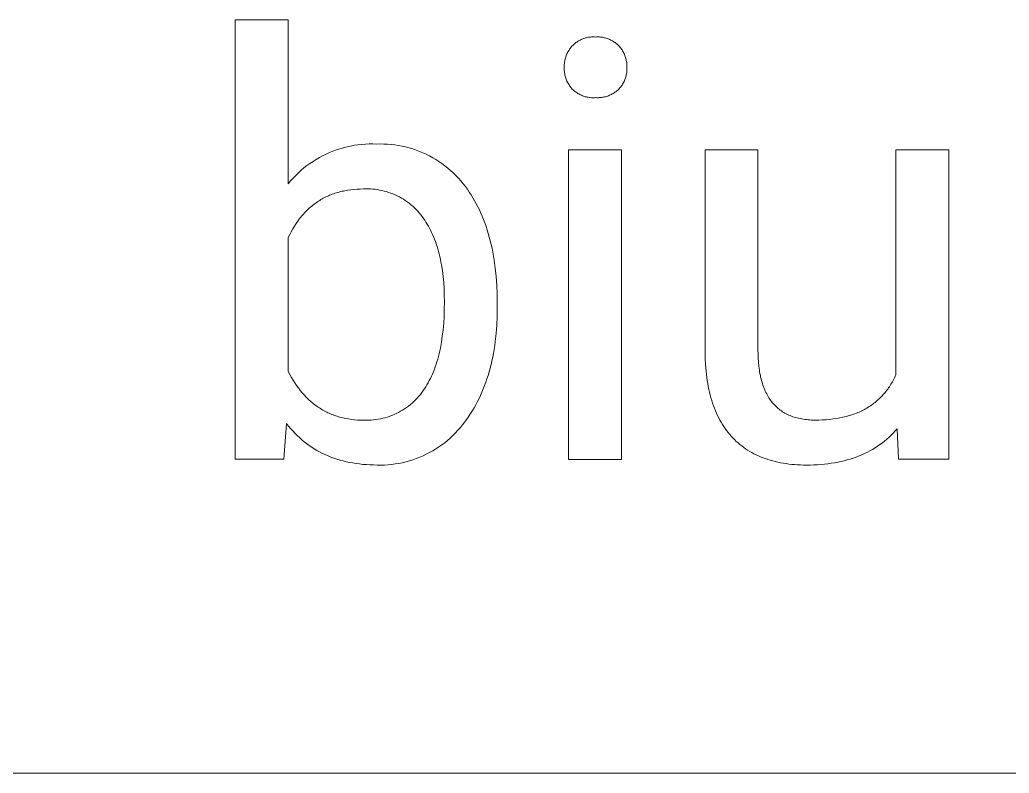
# Model space of a CAD drawing. Header units: millimetres. Extents: x 0 to 5466, y 0 to 3819.
# Drawn here: x 3660.4 to 3783.3, y 305.5 to 399.1 of the extents above; entities that cross this region are included whole.
import ezdxf

# ---------------------------------------------------------------- set-up
doc = ezdxf.new("R2010")
doc.units = ezdxf.units.MM
doc.header["$MEASUREMENT"] = 0
doc.layers.add('Domyślny', color=7, linetype='Continuous', true_color=0x000000)

msp = doc.modelspace()

# ---------------------------------------------------------------- linework, layer by layer
at = {"layer": 'Domyślny', "color": 18, "lineweight": 15, "true_color": 0x000000}
for p, q in [((3687.15, 344.53), (3687.15, 399.13)), ((3687.15, 399.13), (3693.74, 399.13)), ((3693.74, 399.13), (3693.74, 378.76)), ((3729.03, 395.9), (3729.12, 395.99)), ((3729.12, 395.99), (3729.21, 396.07)), ((3729.21, 396.07), (3729.3, 396.15)), ((3729.3, 396.15), (3729.39, 396.23)), ((3729.39, 396.23), (3729.49, 396.3)), ((3729.49, 396.3), (3729.59, 396.37)), ((3729.59, 396.37), (3729.69, 396.44)), ((3729.69, 396.44), (3729.79, 396.51)), ((3729.79, 396.51), (3729.9, 396.57)), ((3729.9, 396.57), (3730.01, 396.62)), ((3730.01, 396.62), (3730.12, 396.68)), ((3730.12, 396.68), (3730.23, 396.73)), ((3730.23, 396.73), (3730.35, 396.77)), ((3730.35, 396.77), (3730.46, 396.81)), ((3730.46, 396.81), (3730.58, 396.85)), ((3730.58, 396.85), (3730.69, 396.88)), ((3730.69, 396.88), (3730.81, 396.91)), ((3730.81, 396.91), (3730.93, 396.94)), ((3730.93, 396.94), (3731.05, 396.96)), ((3731.05, 396.96), (3731.17, 396.98)), ((3731.17, 396.98), (3731.3, 396.99)), ((3731.3, 396.99), (3731.42, 397)), ((3731.42, 397), (3731.54, 397)), ((3731.54, 397), (3731.66, 397)), ((3731.66, 397), (3731.78, 397)), ((3731.78, 397), (3731.91, 396.99)), ((3731.91, 396.99), (3732.03, 397)), ((3732.03, 397), (3732.15, 397)), ((3732.15, 397), (3732.28, 397)), ((3732.28, 397), (3732.4, 397)), ((3732.4, 397), (3732.52, 396.99)), ((3732.52, 396.99), (3732.65, 396.97)), ((3732.65, 396.97), (3732.77, 396.96)), ((3732.77, 396.96), (3732.89, 396.94)), ((3732.89, 396.94), (3733.01, 396.91)), ((3733.01, 396.91), (3733.13, 396.88)), ((3733.13, 396.88), (3733.25, 396.85)), ((3733.25, 396.85), (3733.37, 396.81)), ((3733.37, 396.81), (3733.48, 396.77)), ((3733.48, 396.77), (3733.6, 396.72)), ((3733.6, 396.72), (3733.71, 396.67)), ((3733.71, 396.67), (3733.82, 396.62)), ((3733.82, 396.62), (3733.93, 396.56)), ((3733.93, 396.56), (3734.04, 396.5)), ((3734.04, 396.5), (3734.15, 396.44)), ((3734.15, 396.44), (3734.25, 396.37)), ((3734.25, 396.37), (3734.35, 396.3)), ((3734.35, 396.3), (3734.45, 396.23)), ((3734.45, 396.23), (3734.55, 396.15)), ((3734.55, 396.15), (3734.64, 396.07)), ((3734.64, 396.07), (3734.73, 395.99)), ((3734.73, 395.99), (3734.82, 395.9)), ((3728.27, 394.64), (3728.32, 394.76)), ((3728.32, 394.76), (3728.37, 394.89)), ((3728.37, 394.89), (3728.43, 395.01)), ((3728.43, 395.01), (3728.49, 395.13)), ((3728.49, 395.13), (3728.56, 395.25)), ((3728.56, 395.25), (3728.63, 395.36)), ((3728.63, 395.36), (3728.7, 395.47)), ((3728.7, 395.47), (3728.78, 395.58)), ((3728.78, 395.58), (3728.86, 395.69)), ((3728.86, 395.69), (3728.94, 395.8)), ((3728.94, 395.8), (3729.03, 395.9)), ((3734.82, 395.9), (3734.9, 395.8)), ((3734.9, 395.8), (3734.99, 395.7)), ((3734.99, 395.7), (3735.06, 395.6)), ((3735.06, 395.6), (3735.14, 395.5)), ((3735.14, 395.5), (3735.21, 395.39)), ((3735.21, 395.39), (3735.28, 395.28)), ((3735.28, 395.28), (3735.34, 395.17)), ((3735.34, 395.17), (3735.4, 395.05)), ((3735.4, 395.05), (3735.46, 394.94)), ((3735.46, 394.94), (3735.51, 394.82)), ((3735.51, 394.82), (3735.56, 394.7)), ((3735.56, 394.7), (3735.61, 394.58)), ((3728.03, 393.46), (3728.04, 393.59)), ((3728.03, 393.32), (3728.03, 393.46)), ((3728.04, 393.59), (3728.05, 393.72)), ((3728.05, 393.72), (3728.07, 393.86)), ((3728.07, 393.86), (3728.09, 393.99)), ((3728.09, 393.99), (3728.12, 394.12)), ((3728.12, 394.12), (3728.15, 394.25)), ((3728.15, 394.25), (3728.19, 394.38)), ((3728.19, 394.38), (3728.23, 394.51)), ((3728.23, 394.51), (3728.27, 394.64)), ((3735.61, 394.58), (3735.65, 394.46)), ((3735.65, 394.46), (3735.68, 394.33)), ((3735.68, 394.33), (3735.71, 394.21)), ((3735.71, 394.21), (3735.74, 394.08)), ((3735.74, 394.08), (3735.77, 393.96)), ((3735.77, 393.96), (3735.79, 393.83)), ((3735.79, 393.83), (3735.8, 393.7)), ((3735.8, 393.7), (3735.81, 393.57)), ((3735.81, 393.57), (3735.82, 393.44)), ((3728.03, 393.19), (3728.03, 393.32)), ((3728.03, 393.05), (3728.03, 393.19)), ((3728.03, 392.92), (3728.03, 393.05)), ((3728.04, 392.79), (3728.03, 392.92)), ((3728.05, 392.66), (3728.04, 392.79)), ((3728.07, 392.53), (3728.05, 392.66)), ((3728.09, 392.4), (3728.07, 392.53)), ((3728.12, 392.27), (3728.09, 392.4)), ((3728.15, 392.14), (3728.12, 392.27)), ((3735.74, 392.31), (3735.71, 392.18)), ((3735.77, 392.43), (3735.74, 392.31)), ((3735.79, 392.56), (3735.77, 392.43)), ((3735.8, 392.68), (3735.79, 392.56)), ((3735.81, 392.81), (3735.8, 392.68)), ((3735.82, 392.93), (3735.81, 392.81)), ((3735.82, 393.44), (3735.82, 393.32)), ((3735.82, 393.32), (3735.82, 393.19)), ((3735.82, 393.19), (3735.82, 393.06)), ((3735.82, 393.06), (3735.82, 392.93)), ((3728.19, 392.01), (3728.15, 392.14)), ((3728.23, 391.89), (3728.19, 392.01)), ((3728.27, 391.76), (3728.23, 391.89)), ((3728.32, 391.64), (3728.27, 391.76)), ((3728.37, 391.52), (3728.32, 391.64)), ((3728.43, 391.4), (3728.37, 391.52)), ((3728.49, 391.28), (3728.43, 391.4)), ((3728.56, 391.17), (3728.49, 391.28)), ((3728.63, 391.05), (3728.56, 391.17)), ((3728.7, 390.94), (3728.63, 391.05)), ((3735.21, 391.03), (3735.14, 390.92)), ((3735.28, 391.13), (3735.21, 391.03)), ((3735.34, 391.24), (3735.28, 391.13)), ((3735.4, 391.35), (3735.34, 391.24)), ((3735.46, 391.47), (3735.4, 391.35)), ((3735.51, 391.58), (3735.46, 391.47)), ((3735.56, 391.7), (3735.51, 391.58)), ((3735.61, 391.82), (3735.56, 391.7)), ((3735.65, 391.94), (3735.61, 391.82)), ((3735.68, 392.06), (3735.65, 391.94)), ((3735.71, 392.18), (3735.68, 392.06)), ((3728.78, 390.84), (3728.7, 390.94)), ((3728.86, 390.73), (3728.78, 390.84)), ((3728.94, 390.63), (3728.86, 390.73)), ((3729.03, 390.53), (3728.94, 390.63)), ((3729.12, 390.44), (3729.03, 390.53)), ((3729.22, 390.36), (3729.12, 390.44)), ((3729.31, 390.27), (3729.22, 390.36)), ((3729.41, 390.2), (3729.31, 390.27)), ((3729.51, 390.12), (3729.41, 390.2)), ((3729.62, 390.05), (3729.51, 390.12)), ((3729.73, 389.98), (3729.62, 390.05)), ((3729.84, 389.92), (3729.73, 389.98)), ((3729.95, 389.86), (3729.84, 389.92)), ((3730.06, 389.8), (3729.95, 389.86)), ((3730.18, 389.75), (3730.06, 389.8)), ((3733.77, 389.8), (3733.66, 389.75)), ((3733.89, 389.86), (3733.77, 389.8)), ((3734, 389.92), (3733.89, 389.86)), ((3734.11, 389.98), (3734, 389.92)), ((3734.22, 390.05), (3734.11, 389.98)), ((3734.33, 390.12), (3734.22, 390.05)), ((3734.43, 390.2), (3734.33, 390.12)), ((3734.53, 390.28), (3734.43, 390.2)), ((3734.63, 390.36), (3734.53, 390.28)), ((3734.73, 390.44), (3734.63, 390.36)), ((3734.82, 390.53), (3734.73, 390.44)), ((3734.9, 390.62), (3734.82, 390.53)), ((3734.99, 390.72), (3734.9, 390.62)), ((3735.06, 390.82), (3734.99, 390.72)), ((3735.14, 390.92), (3735.06, 390.82)), ((3730.29, 389.7), (3730.18, 389.75)), ((3730.41, 389.66), (3730.29, 389.7)), ((3730.53, 389.62), (3730.41, 389.66)), ((3730.65, 389.58), (3730.53, 389.62)), ((3730.78, 389.55), (3730.65, 389.58)), ((3730.9, 389.52), (3730.78, 389.55)), ((3731.02, 389.5), (3730.9, 389.52)), ((3731.15, 389.48), (3731.02, 389.5)), ((3731.27, 389.46), (3731.15, 389.48)), ((3731.4, 389.45), (3731.27, 389.46)), ((3731.53, 389.45), (3731.4, 389.45)), ((3731.65, 389.45), (3731.53, 389.45)), ((3731.78, 389.45), (3731.65, 389.45)), ((3731.91, 389.46), (3731.78, 389.45)), ((3732.03, 389.45), (3731.91, 389.46)), ((3732.16, 389.45), (3732.03, 389.45)), ((3732.29, 389.45), (3732.16, 389.45)), ((3732.42, 389.46), (3732.29, 389.45)), ((3732.55, 389.47), (3732.42, 389.46)), ((3732.67, 389.48), (3732.55, 389.47)), ((3732.8, 389.5), (3732.67, 389.48)), ((3732.92, 389.52), (3732.8, 389.5)), ((3733.05, 389.55), (3732.92, 389.52)), ((3733.17, 389.58), (3733.05, 389.55)), ((3733.3, 389.62), (3733.17, 389.58)), ((3733.42, 389.66), (3733.3, 389.62)), ((3733.54, 389.7), (3733.42, 389.66)), ((3733.66, 389.75), (3733.54, 389.7)), ((3702.4, 383.6), (3702.86, 383.65)), ((3702.86, 383.65), (3703.33, 383.69)), ((3703.33, 383.69), (3703.79, 383.71)), ((3703.79, 383.71), (3704.25, 383.71)), ((3704.25, 383.71), (3704.71, 383.7)), ((3704.71, 383.7), (3705.17, 383.71)), ((3705.17, 383.71), (3705.62, 383.7)), ((3705.62, 383.7), (3706.08, 383.68)), ((3706.08, 383.68), (3706.53, 383.64)), ((3706.53, 383.64), (3706.98, 383.59)), ((3698.01, 382.24), (3698.43, 382.44)), ((3698.43, 382.44), (3698.85, 382.63)), ((3698.85, 382.63), (3699.28, 382.81)), ((3699.28, 382.81), (3699.71, 382.97)), ((3699.71, 382.97), (3700.15, 383.11)), ((3700.15, 383.11), (3700.59, 383.24)), ((3700.59, 383.24), (3701.04, 383.36)), ((3701.04, 383.36), (3701.49, 383.45)), ((3701.49, 383.45), (3701.95, 383.54)), ((3701.95, 383.54), (3702.4, 383.6)), ((3706.98, 383.59), (3707.43, 383.52)), ((3707.43, 383.52), (3707.88, 383.44)), ((3707.88, 383.44), (3708.32, 383.34)), ((3708.32, 383.34), (3708.76, 383.22)), ((3708.76, 383.22), (3709.2, 383.09)), ((3709.2, 383.09), (3709.63, 382.94)), ((3709.63, 382.94), (3710.05, 382.78)), ((3710.05, 382.78), (3710.47, 382.61)), ((3710.47, 382.61), (3710.88, 382.42)), ((3710.88, 382.42), (3711.29, 382.21)), ((3728.58, 344.52), (3728.58, 382.98)), ((3728.58, 382.98), (3735.15, 382.98)), ((3735.15, 382.98), (3735.15, 344.52)), ((3745.53, 357.96), (3745.53, 382.98)), ((3745.53, 382.98), (3752.1, 382.98)), ((3752.1, 382.98), (3752.1, 358.14)), ((3769.23, 355.01), (3769.23, 382.98)), ((3769.23, 382.98), (3775.82, 382.98)), ((3775.82, 382.98), (3775.82, 344.53)), ((3696.06, 381.01), (3696.43, 381.28)), ((3696.43, 381.28), (3696.81, 381.54)), ((3696.81, 381.54), (3697.2, 381.79)), ((3697.2, 381.79), (3697.6, 382.02)), ((3697.6, 382.02), (3698.01, 382.24)), ((3711.29, 382.21), (3711.69, 382)), ((3711.69, 382), (3712.08, 381.76)), ((3712.08, 381.76), (3712.46, 381.52)), ((3712.46, 381.52), (3712.84, 381.26)), ((3712.84, 381.26), (3713.2, 380.99)), ((3694.66, 379.8), (3695, 380.12)), ((3695, 380.12), (3695.34, 380.43)), ((3695.34, 380.43), (3695.69, 380.73)), ((3695.69, 380.73), (3696.06, 381.01)), ((3713.2, 380.99), (3713.56, 380.71)), ((3713.56, 380.71), (3713.9, 380.41)), ((3713.9, 380.41), (3714.24, 380.1)), ((3714.24, 380.1), (3714.56, 379.78)), ((3693.74, 378.76), (3694.03, 379.12)), ((3694.03, 379.12), (3694.34, 379.46)), ((3694.34, 379.46), (3694.66, 379.8)), ((3714.56, 379.78), (3714.87, 379.45)), ((3714.87, 379.45), (3715.18, 379.11)), ((3715.18, 379.11), (3715.46, 378.76)), ((3715.46, 378.76), (3715.74, 378.4)), ((3699.37, 377.52), (3699.2, 377.46)), ((3699.54, 377.58), (3699.37, 377.52)), ((3699.71, 377.63), (3699.54, 377.58)), ((3699.88, 377.69), (3699.71, 377.63)), ((3700.05, 377.73), (3699.88, 377.69)), ((3700.23, 377.78), (3700.05, 377.73)), ((3700.41, 377.82), (3700.23, 377.78)), ((3700.59, 377.86), (3700.41, 377.82)), ((3700.77, 377.9), (3700.59, 377.86)), ((3701.13, 377.96), (3700.77, 377.9)), ((3701.51, 378.02), (3701.13, 377.96)), ((3701.89, 378.06), (3701.51, 378.02)), ((3702.28, 378.09), (3701.89, 378.06)), ((3702.67, 378.1), (3702.28, 378.09)), ((3703.07, 378.11), (3702.67, 378.1)), ((3703.36, 378.12), (3703.07, 378.11)), ((3703.65, 378.12), (3703.36, 378.12)), ((3703.94, 378.11), (3703.65, 378.12)), ((3704.23, 378.09), (3703.94, 378.11)), ((3704.52, 378.07), (3704.23, 378.09)), ((3704.81, 378.03), (3704.52, 378.07)), ((3705.09, 377.98), (3704.81, 378.03)), ((3705.37, 377.92), (3705.09, 377.98)), ((3705.66, 377.85), (3705.37, 377.92)), ((3705.93, 377.78), (3705.66, 377.85)), ((3706.21, 377.69), (3705.93, 377.78)), ((3706.48, 377.6), (3706.21, 377.69)), ((3706.75, 377.49), (3706.48, 377.6)), ((3707.02, 377.38), (3706.75, 377.49)), ((3715.74, 378.4), (3715.99, 378.07)), ((3715.99, 378.07), (3716.22, 377.73)), ((3716.22, 377.73), (3716.45, 377.38)), ((3697.06, 376.31), (3696.92, 376.2)), ((3697.2, 376.41), (3697.06, 376.31)), ((3697.35, 376.51), (3697.2, 376.41)), ((3697.49, 376.6), (3697.35, 376.51)), ((3697.64, 376.7), (3697.49, 376.6)), ((3697.79, 376.79), (3697.64, 376.7)), ((3697.94, 376.87), (3697.79, 376.79)), ((3698.09, 376.96), (3697.94, 376.87)), ((3698.24, 377.04), (3698.09, 376.96)), ((3698.4, 377.12), (3698.24, 377.04)), ((3698.56, 377.19), (3698.4, 377.12)), ((3698.72, 377.26), (3698.56, 377.19)), ((3698.88, 377.33), (3698.72, 377.26)), ((3699.04, 377.4), (3698.88, 377.33)), ((3699.2, 377.46), (3699.04, 377.4)), ((3707.28, 377.25), (3707.02, 377.38)), ((3707.54, 377.12), (3707.28, 377.25)), ((3707.79, 376.98), (3707.54, 377.12)), ((3708.04, 376.83), (3707.79, 376.98)), ((3708.28, 376.67), (3708.04, 376.83)), ((3708.52, 376.51), (3708.28, 376.67)), ((3708.75, 376.34), (3708.52, 376.51)), ((3708.98, 376.15), (3708.75, 376.34)), ((3716.45, 377.38), (3716.67, 377.02)), ((3716.67, 377.02), (3716.89, 376.66)), ((3716.89, 376.66), (3717.09, 376.28)), ((3717.09, 376.28), (3717.29, 375.91)), ((3695.75, 375.13), (3695.62, 374.99)), ((3695.87, 375.26), (3695.75, 375.13)), ((3695.99, 375.39), (3695.87, 375.26)), ((3696.12, 375.51), (3695.99, 375.39)), ((3696.25, 375.64), (3696.12, 375.51)), ((3696.38, 375.75), (3696.25, 375.64)), ((3696.51, 375.87), (3696.38, 375.75)), ((3696.65, 375.98), (3696.51, 375.87)), ((3696.78, 376.1), (3696.65, 375.98)), ((3696.92, 376.2), (3696.78, 376.1)), ((3709.2, 375.97), (3708.98, 376.15)), ((3709.41, 375.77), (3709.2, 375.97)), ((3709.62, 375.57), (3709.41, 375.77)), ((3709.82, 375.36), (3709.62, 375.57)), ((3710.01, 375.14), (3709.82, 375.36)), ((3710.19, 374.92), (3710.01, 375.14)), ((3717.29, 375.91), (3717.48, 375.52)), ((3717.48, 375.52), (3717.66, 375.12)), ((3717.66, 375.12), (3717.84, 374.72)), ((3694.71, 373.81), (3694.5, 373.49)), ((3694.93, 374.13), (3694.71, 373.81)), ((3695.15, 374.43), (3694.93, 374.13)), ((3695.27, 374.57), (3695.15, 374.43)), ((3695.39, 374.72), (3695.27, 374.57)), ((3695.5, 374.86), (3695.39, 374.72)), ((3695.62, 374.99), (3695.5, 374.86)), ((3710.37, 374.69), (3710.19, 374.92)), ((3710.54, 374.45), (3710.37, 374.69)), ((3710.7, 374.22), (3710.54, 374.45)), ((3710.85, 373.99), (3710.7, 374.22)), ((3711, 373.74), (3710.85, 373.99)), ((3717.84, 374.72), (3718.01, 374.31)), ((3718.01, 374.31), (3718.16, 373.89)), ((3718.16, 373.89), (3718.32, 373.46)), ((3694.11, 372.8), (3693.92, 372.44)), ((3694.3, 373.15), (3694.11, 372.8)), ((3694.5, 373.49), (3694.3, 373.15)), ((3711.15, 373.49), (3711, 373.74)), ((3711.29, 373.24), (3711.15, 373.49)), ((3711.42, 372.98), (3711.29, 373.24)), ((3711.55, 372.71), (3711.42, 372.98)), ((3711.68, 372.44), (3711.55, 372.71)), ((3718.32, 373.46), (3718.46, 373.03)), ((3718.46, 373.03), (3718.59, 372.59)), ((3718.59, 372.59), (3718.72, 372.14)), ((3693.92, 372.44), (3693.74, 372.07)), ((3693.74, 372.07), (3693.74, 355.43)), ((3711.8, 372.16), (3711.68, 372.44)), ((3711.91, 371.87), (3711.8, 372.16)), ((3712.02, 371.58), (3711.91, 371.87)), ((3712.13, 371.29), (3712.02, 371.58)), ((3718.72, 372.14), (3718.84, 371.68)), ((3718.84, 371.68), (3718.95, 371.22)), ((3712.23, 370.98), (3712.13, 371.29)), ((3712.32, 370.67), (3712.23, 370.98)), ((3712.41, 370.36), (3712.32, 370.67)), ((3712.49, 370.04), (3712.41, 370.36)), ((3718.95, 371.22), (3719.06, 370.74)), ((3719.06, 370.74), (3719.15, 370.26)), ((3719.15, 370.26), (3719.24, 369.77)), ((3712.57, 369.71), (3712.49, 370.04)), ((3712.64, 369.37), (3712.57, 369.71)), ((3712.71, 369.03), (3712.64, 369.37)), ((3712.78, 368.69), (3712.71, 369.03)), ((3719.24, 369.77), (3719.32, 369.28)), ((3719.32, 369.28), (3719.46, 368.26)), ((3712.89, 367.98), (3712.78, 368.69)), ((3712.98, 367.25), (3712.89, 367.98)), ((3719.46, 368.26), (3719.57, 367.22)), ((3713.05, 366.49), (3712.98, 367.25)), ((3713.1, 365.71), (3713.05, 366.49)), ((3719.57, 367.22), (3719.65, 366.14)), ((3713.13, 364.9), (3713.1, 365.71)), ((3719.65, 366.14), (3719.69, 365.03)), ((3713.14, 364.08), (3713.13, 364.9)), ((3713.13, 363.17), (3713.14, 364.08)), ((3719.69, 365.03), (3719.71, 363.9)), ((3713.1, 362.29), (3713.13, 363.17)), ((3719.71, 363.33), (3719.69, 362.25)), ((3719.71, 363.9), (3719.71, 363.33)), ((3713.05, 361.45), (3713.1, 362.29)), ((3719.69, 362.25), (3719.65, 361.19)), ((3712.88, 359.84), (3712.97, 360.63)), ((3712.97, 360.63), (3713.05, 361.45)), ((3719.65, 361.19), (3719.57, 360.15)), ((3712.64, 358.35), (3712.77, 359.08)), ((3712.77, 359.08), (3712.88, 359.84)), ((3719.46, 359.15), (3719.39, 358.66)), ((3719.57, 360.15), (3719.46, 359.15)), ((3712.48, 357.64), (3712.56, 357.99)), ((3712.56, 357.99), (3712.64, 358.35)), ((3719.31, 358.17), (3719.23, 357.69)), ((3719.39, 358.66), (3719.31, 358.17)), ((3745.55, 357.1), (3745.53, 357.96)), ((3752.1, 358.14), (3752.11, 357.6)), ((3712.11, 356.33), (3712.21, 356.64)), ((3712.21, 356.64), (3712.31, 356.97)), ((3712.31, 356.97), (3712.4, 357.3)), ((3712.4, 357.3), (3712.48, 357.64)), ((3719.04, 356.75), (3718.94, 356.29)), ((3719.14, 357.22), (3719.04, 356.75)), ((3719.23, 357.69), (3719.14, 357.22)), ((3745.59, 356.26), (3745.55, 357.1)), ((3752.11, 357.6), (3752.13, 357.08)), ((3752.13, 357.08), (3752.16, 356.58)), ((3752.16, 356.58), (3752.21, 356.09)), ((3693.74, 355.43), (3693.93, 355.06)), ((3711.66, 355.12), (3711.78, 355.41)), ((3711.78, 355.41), (3711.89, 355.71)), ((3711.89, 355.71), (3712, 356.01)), ((3712, 356.01), (3712.11, 356.33)), ((3718.7, 355.39), (3718.57, 354.95)), ((3718.82, 355.84), (3718.7, 355.39)), ((3718.94, 356.29), (3718.82, 355.84)), ((3745.65, 355.46), (3745.59, 356.26)), ((3745.7, 355.07), (3745.65, 355.46)), ((3752.21, 356.09), (3752.28, 355.62)), ((3752.28, 355.62), (3752.31, 355.4)), ((3752.31, 355.4), (3752.35, 355.17)), ((3693.93, 355.06), (3694.13, 354.7)), ((3694.13, 354.7), (3694.33, 354.36)), ((3694.33, 354.36), (3694.55, 354.02)), ((3711.12, 354.04), (3711.26, 354.3)), ((3711.26, 354.3), (3711.4, 354.57)), ((3711.4, 354.57), (3711.53, 354.84)), ((3711.53, 354.84), (3711.66, 355.12)), ((3718.43, 354.52), (3718.28, 354.1)), ((3718.57, 354.95), (3718.43, 354.52)), ((3745.75, 354.68), (3745.7, 355.07)), ((3745.8, 354.3), (3745.75, 354.68)), ((3745.86, 353.93), (3745.8, 354.3)), ((3752.35, 355.17), (3752.4, 354.95)), ((3752.4, 354.95), (3752.44, 354.74)), ((3752.44, 354.74), (3752.49, 354.53)), ((3752.49, 354.53), (3752.55, 354.32)), ((3752.55, 354.32), (3752.61, 354.12)), ((3752.61, 354.12), (3752.67, 353.92)), ((3768.72, 354.01), (3768.81, 354.17)), ((3768.81, 354.17), (3768.9, 354.33)), ((3768.9, 354.33), (3768.98, 354.5)), ((3768.98, 354.5), (3769.07, 354.67)), ((3769.07, 354.67), (3769.15, 354.84)), ((3769.15, 354.84), (3769.23, 355.01)), ((3694.55, 354.02), (3694.77, 353.7)), ((3694.77, 353.7), (3694.99, 353.39)), ((3694.99, 353.39), (3695.22, 353.09)), ((3695.22, 353.09), (3695.46, 352.8)), ((3710.33, 352.83), (3710.5, 353.07)), ((3710.5, 353.07), (3710.66, 353.3)), ((3710.66, 353.3), (3710.82, 353.54)), ((3710.82, 353.54), (3710.97, 353.78)), ((3710.97, 353.78), (3711.12, 354.04)), ((3717.97, 353.27), (3717.8, 352.86)), ((3718.13, 353.68), (3717.97, 353.27)), ((3718.28, 354.1), (3718.13, 353.68)), ((3745.93, 353.56), (3745.86, 353.93)), ((3746, 353.2), (3745.93, 353.56)), ((3746.08, 352.85), (3746, 353.2)), ((3752.67, 353.92), (3752.73, 353.72)), ((3752.73, 353.72), (3752.8, 353.53)), ((3752.8, 353.53), (3752.87, 353.35)), ((3752.87, 353.35), (3752.94, 353.17)), ((3752.94, 353.17), (3753.02, 352.99)), ((3753.02, 352.99), (3753.1, 352.82)), ((3767.9, 352.83), (3768.01, 352.97)), ((3768.01, 352.97), (3768.12, 353.11)), ((3768.12, 353.11), (3768.23, 353.25)), ((3768.23, 353.25), (3768.33, 353.4)), ((3768.33, 353.4), (3768.43, 353.55)), ((3768.43, 353.55), (3768.53, 353.7)), ((3768.53, 353.7), (3768.62, 353.85)), ((3768.62, 353.85), (3768.72, 354.01)), ((3695.46, 352.8), (3695.71, 352.52)), ((3695.71, 352.52), (3695.96, 352.26)), ((3695.96, 352.26), (3696.08, 352.13)), ((3696.08, 352.13), (3696.21, 352)), ((3696.21, 352), (3696.35, 351.88)), ((3696.35, 351.88), (3696.48, 351.76)), ((3696.48, 351.76), (3696.61, 351.64)), ((3709.13, 351.52), (3709.35, 351.72)), ((3709.35, 351.72), (3709.56, 351.93)), ((3709.56, 351.93), (3709.76, 352.14)), ((3709.76, 352.14), (3709.96, 352.36)), ((3709.96, 352.36), (3710.15, 352.59)), ((3710.15, 352.59), (3710.33, 352.83)), ((3717.24, 351.69), (3717.04, 351.31)), ((3717.44, 352.07), (3717.24, 351.69)), ((3717.62, 352.46), (3717.44, 352.07)), ((3717.8, 352.86), (3717.62, 352.46)), ((3746.17, 352.5), (3746.08, 352.85)), ((3746.26, 352.16), (3746.17, 352.5)), ((3746.36, 351.83), (3746.26, 352.16)), ((3746.47, 351.5), (3746.36, 351.83)), ((3753.1, 352.82), (3753.19, 352.65)), ((3753.19, 352.65), (3753.28, 352.48)), ((3753.28, 352.48), (3753.37, 352.32)), ((3753.37, 352.32), (3753.47, 352.17)), ((3753.47, 352.17), (3753.57, 352.02)), ((3753.57, 352.02), (3753.67, 351.87)), ((3753.67, 351.87), (3753.77, 351.73)), ((3753.77, 351.73), (3753.88, 351.59)), ((3766.66, 351.6), (3766.79, 351.71)), ((3766.79, 351.71), (3766.93, 351.82)), ((3766.93, 351.82), (3767.06, 351.94)), ((3767.06, 351.94), (3767.18, 352.06)), ((3767.18, 352.06), (3767.31, 352.18)), ((3767.31, 352.18), (3767.43, 352.3)), ((3767.43, 352.3), (3767.55, 352.43)), ((3767.55, 352.43), (3767.67, 352.56)), ((3767.67, 352.56), (3767.79, 352.69)), ((3767.79, 352.69), (3767.9, 352.83)), ((3696.61, 351.64), (3696.75, 351.53)), ((3696.75, 351.53), (3696.89, 351.42)), ((3696.89, 351.42), (3697.03, 351.31)), ((3697.03, 351.31), (3697.17, 351.21)), ((3697.17, 351.21), (3697.31, 351.1)), ((3697.31, 351.1), (3697.46, 351.01)), ((3697.46, 351.01), (3697.6, 350.91)), ((3697.6, 350.91), (3697.75, 350.82)), ((3697.75, 350.82), (3697.9, 350.73)), ((3697.9, 350.73), (3698.05, 350.64)), ((3698.05, 350.64), (3698.2, 350.55)), ((3698.2, 350.55), (3698.36, 350.47)), ((3698.36, 350.47), (3698.51, 350.39)), ((3707.43, 350.35), (3707.69, 350.49)), ((3707.69, 350.49), (3707.94, 350.64)), ((3707.94, 350.64), (3708.19, 350.8)), ((3708.19, 350.8), (3708.44, 350.97)), ((3708.44, 350.97), (3708.67, 351.14)), ((3708.67, 351.14), (3708.91, 351.33)), ((3708.91, 351.33), (3709.13, 351.52)), ((3716.62, 350.58), (3716.39, 350.22)), ((3716.83, 350.94), (3716.62, 350.58)), ((3717.04, 351.31), (3716.83, 350.94)), ((3746.58, 351.18), (3746.47, 351.5)), ((3746.7, 350.87), (3746.58, 351.18)), ((3746.82, 350.56), (3746.7, 350.87)), ((3746.95, 350.26), (3746.82, 350.56)), ((3753.88, 351.59), (3754, 351.45)), ((3754, 351.45), (3754.11, 351.32)), ((3754.11, 351.32), (3754.23, 351.2)), ((3754.23, 351.2), (3754.36, 351.08)), ((3754.36, 351.08), (3754.48, 350.96)), ((3754.48, 350.96), (3754.61, 350.85)), ((3754.61, 350.85), (3754.75, 350.74)), ((3754.75, 350.74), (3754.88, 350.63)), ((3754.88, 350.63), (3755.02, 350.53)), ((3755.02, 350.53), (3755.17, 350.44)), ((3755.17, 350.44), (3755.31, 350.34)), ((3764.67, 350.4), (3764.84, 350.48)), ((3764.84, 350.48), (3765, 350.56)), ((3765, 350.56), (3765.17, 350.64)), ((3765.17, 350.64), (3765.33, 350.72)), ((3765.33, 350.72), (3765.48, 350.81)), ((3765.48, 350.81), (3765.64, 350.9)), ((3765.64, 350.9), (3765.79, 350.99)), ((3765.79, 350.99), (3765.94, 351.08)), ((3765.94, 351.08), (3766.09, 351.18)), ((3766.09, 351.18), (3766.24, 351.28)), ((3766.24, 351.28), (3766.38, 351.38)), ((3766.38, 351.38), (3766.52, 351.49)), ((3766.52, 351.49), (3766.66, 351.6)), ((3698.51, 350.39), (3698.67, 350.32)), ((3698.67, 350.32), (3698.83, 350.25)), ((3698.83, 350.25), (3698.99, 350.18)), ((3698.99, 350.18), (3699.15, 350.11)), ((3699.15, 350.11), (3699.32, 350.05)), ((3699.32, 350.05), (3699.48, 349.98)), ((3699.48, 349.98), (3699.65, 349.93)), ((3699.65, 349.93), (3699.82, 349.87)), ((3699.82, 349.87), (3699.99, 349.82)), ((3699.99, 349.82), (3700.16, 349.77)), ((3700.16, 349.77), (3700.34, 349.72)), ((3700.34, 349.72), (3700.51, 349.68)), ((3700.51, 349.68), (3700.69, 349.64)), ((3700.69, 349.64), (3700.87, 349.6)), ((3700.87, 349.6), (3701.23, 349.54)), ((3701.23, 349.54), (3701.6, 349.48)), ((3701.6, 349.48), (3701.98, 349.44)), ((3701.98, 349.44), (3702.36, 349.41)), ((3702.36, 349.41), (3702.75, 349.4)), ((3702.75, 349.4), (3703.15, 349.39)), ((3703.15, 349.39), (3703.44, 349.38)), ((3703.44, 349.38), (3703.74, 349.39)), ((3703.74, 349.39), (3704.03, 349.4)), ((3704.03, 349.4), (3704.33, 349.42)), ((3704.33, 349.42), (3704.62, 349.46)), ((3704.62, 349.46), (3704.92, 349.5)), ((3704.92, 349.5), (3705.21, 349.56)), ((3705.21, 349.56), (3705.49, 349.62)), ((3705.49, 349.62), (3705.78, 349.7)), ((3705.78, 349.7), (3706.06, 349.78)), ((3706.06, 349.78), (3706.34, 349.87)), ((3706.34, 349.87), (3706.62, 349.98)), ((3706.62, 349.98), (3706.89, 350.09)), ((3706.89, 350.09), (3707.16, 350.22)), ((3707.16, 350.22), (3707.43, 350.35)), ((3715.92, 349.53), (3715.67, 349.19)), ((3716.16, 349.87), (3715.92, 349.53)), ((3716.39, 350.22), (3716.16, 349.87)), ((3747.09, 349.97), (3746.95, 350.26)), ((3747.23, 349.68), (3747.09, 349.97)), ((3747.38, 349.4), (3747.23, 349.68)), ((3747.53, 349.13), (3747.38, 349.4)), ((3755.31, 350.34), (3755.46, 350.26)), ((3755.46, 350.26), (3755.62, 350.17)), ((3755.62, 350.17), (3755.78, 350.1)), ((3755.78, 350.1), (3755.94, 350.02)), ((3755.94, 350.02), (3756.1, 349.95)), ((3756.1, 349.95), (3756.27, 349.88)), ((3756.27, 349.88), (3756.44, 349.82)), ((3756.44, 349.82), (3756.62, 349.76)), ((3756.62, 349.76), (3756.79, 349.71)), ((3756.79, 349.71), (3756.98, 349.66)), ((3756.98, 349.66), (3757.16, 349.62)), ((3757.16, 349.62), (3757.35, 349.58)), ((3757.35, 349.58), (3757.54, 349.54)), ((3757.54, 349.54), (3757.74, 349.51)), ((3757.74, 349.51), (3757.94, 349.48)), ((3757.94, 349.48), (3758.14, 349.46)), ((3758.14, 349.46), (3758.34, 349.44)), ((3758.34, 349.44), (3758.55, 349.42)), ((3758.55, 349.42), (3758.76, 349.41)), ((3758.76, 349.41), (3758.98, 349.41)), ((3758.98, 349.41), (3759.2, 349.4)), ((3759.2, 349.4), (3759.67, 349.41)), ((3759.67, 349.41), (3760.13, 349.43)), ((3760.13, 349.43), (3760.57, 349.45)), ((3760.57, 349.45), (3761.01, 349.49)), ((3761.01, 349.49), (3761.44, 349.54)), ((3761.44, 349.54), (3761.86, 349.6)), ((3761.86, 349.6), (3762.26, 349.67)), ((3762.26, 349.67), (3762.66, 349.76)), ((3762.66, 349.76), (3763.05, 349.85)), ((3763.05, 349.85), (3763.43, 349.95)), ((3763.43, 349.95), (3763.79, 350.07)), ((3763.79, 350.07), (3763.97, 350.13)), ((3763.97, 350.13), (3764.15, 350.19)), ((3764.15, 350.19), (3764.33, 350.26)), ((3764.33, 350.26), (3764.5, 350.33)), ((3764.5, 350.33), (3764.67, 350.4)), ((3693.52, 348.97), (3693.19, 344.53)), ((3693.77, 348.65), (3693.52, 348.97)), ((3694.03, 348.35), (3693.77, 348.65)), ((3694.29, 348.05), (3694.03, 348.35)), ((3694.57, 347.76), (3694.29, 348.05)), ((3714.82, 348.13), (3714.51, 347.8)), ((3715.12, 348.48), (3714.82, 348.13)), ((3715.4, 348.83), (3715.12, 348.48)), ((3715.67, 349.19), (3715.4, 348.83)), ((3747.69, 348.86), (3747.53, 349.13)), ((3747.86, 348.6), (3747.69, 348.86)), ((3748.03, 348.35), (3747.86, 348.6)), ((3748.21, 348.1), (3748.03, 348.35)), ((3748.4, 347.86), (3748.21, 348.1)), ((3769.17, 348.05), (3768.92, 347.78)), ((3769.41, 348.33), (3769.17, 348.05)), ((3769.56, 344.53), (3769.41, 348.33)), ((3694.84, 347.49), (3694.57, 347.76)), ((3695.13, 347.22), (3694.84, 347.49)), ((3695.42, 346.96), (3695.13, 347.22)), ((3695.72, 346.71), (3695.42, 346.96)), ((3713.53, 346.88), (3713.18, 346.59)), ((3713.87, 347.17), (3713.53, 346.88)), ((3714.2, 347.48), (3713.87, 347.17)), ((3714.51, 347.8), (3714.2, 347.48)), ((3748.59, 347.63), (3748.4, 347.86)), ((3748.79, 347.4), (3748.59, 347.63)), ((3748.99, 347.18), (3748.79, 347.4)), ((3749.2, 346.97), (3748.99, 347.18)), ((3749.41, 346.76), (3749.2, 346.97)), ((3749.63, 346.56), (3749.41, 346.76)), ((3767.84, 346.8), (3767.56, 346.57)), ((3768.12, 347.03), (3767.84, 346.8)), ((3768.39, 347.27), (3768.12, 347.03)), ((3768.66, 347.53), (3768.39, 347.27)), ((3768.92, 347.78), (3768.66, 347.53)), ((3696.02, 346.48), (3695.72, 346.71)), ((3696.33, 346.25), (3696.02, 346.48)), ((3696.65, 346.04), (3696.33, 346.25)), ((3696.97, 345.83), (3696.65, 346.04)), ((3697.3, 345.63), (3696.97, 345.83)), ((3697.63, 345.45), (3697.3, 345.63)), ((3711.69, 345.58), (3711.3, 345.36)), ((3712.08, 345.81), (3711.69, 345.58)), ((3712.45, 346.06), (3712.08, 345.81)), ((3712.82, 346.32), (3712.45, 346.06)), ((3713.18, 346.59), (3712.82, 346.32)), ((3749.86, 346.37), (3749.63, 346.56)), ((3750.09, 346.19), (3749.86, 346.37)), ((3750.33, 346.01), (3750.09, 346.19)), ((3750.57, 345.84), (3750.33, 346.01)), ((3750.82, 345.67), (3750.57, 345.84)), ((3751.08, 345.51), (3750.82, 345.67)), ((3751.34, 345.36), (3751.08, 345.51)), ((3766.02, 345.58), (3765.7, 345.41)), ((3766.34, 345.76), (3766.02, 345.58)), ((3766.66, 345.95), (3766.34, 345.76)), ((3766.96, 346.15), (3766.66, 345.95)), ((3767.26, 346.36), (3766.96, 346.15)), ((3767.56, 346.57), (3767.26, 346.36)), ((3693.19, 344.53), (3687.15, 344.53)), ((3697.98, 345.27), (3697.63, 345.45)), ((3698.33, 345.11), (3697.98, 345.27)), ((3698.68, 344.95), (3698.33, 345.11)), ((3699.04, 344.8), (3698.68, 344.95)), ((3699.41, 344.67), (3699.04, 344.8)), ((3699.79, 344.54), (3699.41, 344.67)), ((3700.17, 344.43), (3699.79, 344.54)), ((3700.55, 344.32), (3700.17, 344.43)), ((3700.95, 344.23), (3700.55, 344.32)), ((3708.8, 344.33), (3708.36, 344.21)), ((3709.23, 344.47), (3708.8, 344.33)), ((3709.65, 344.62), (3709.23, 344.47)), ((3710.07, 344.78), (3709.65, 344.62)), ((3710.49, 344.96), (3710.07, 344.78)), ((3710.89, 345.15), (3710.49, 344.96)), ((3711.3, 345.36), (3710.89, 345.15)), ((3735.15, 344.52), (3728.58, 344.52)), ((3751.61, 345.22), (3751.34, 345.36)), ((3751.88, 345.08), (3751.61, 345.22)), ((3752.16, 344.95), (3751.88, 345.08)), ((3752.44, 344.83), (3752.16, 344.95)), ((3752.73, 344.72), (3752.44, 344.83)), ((3753.03, 344.61), (3752.73, 344.72)), ((3753.33, 344.5), (3753.03, 344.61)), ((3753.63, 344.41), (3753.33, 344.5)), ((3753.95, 344.32), (3753.63, 344.41)), ((3754.26, 344.24), (3753.95, 344.32)), ((3762.82, 344.35), (3762.43, 344.26)), ((3763.21, 344.45), (3762.82, 344.35)), ((3763.58, 344.56), (3763.21, 344.45)), ((3763.95, 344.68), (3763.58, 344.56)), ((3764.32, 344.81), (3763.95, 344.68)), ((3764.67, 344.95), (3764.32, 344.81)), ((3765.02, 345.09), (3764.67, 344.95)), ((3765.36, 345.25), (3765.02, 345.09)), ((3765.7, 345.41), (3765.36, 345.25)), ((3775.82, 344.53), (3769.56, 344.53)), ((3701.35, 344.14), (3700.95, 344.23)), ((3701.75, 344.07), (3701.35, 344.14)), ((3702.17, 344), (3701.75, 344.07)), ((3702.59, 343.95), (3702.17, 344)), ((3703.01, 343.9), (3702.59, 343.95)), ((3703.45, 343.87), (3703.01, 343.9)), ((3703.89, 343.84), (3703.45, 343.87)), ((3704.33, 343.83), (3703.89, 343.84)), ((3704.78, 343.82), (3704.33, 343.83)), ((3705.24, 343.81), (3704.78, 343.82)), ((3705.69, 343.82), (3705.24, 343.81)), ((3706.14, 343.85), (3705.69, 343.82)), ((3706.59, 343.89), (3706.14, 343.85)), ((3707.03, 343.95), (3706.59, 343.89)), ((3707.48, 344.02), (3707.03, 343.95)), ((3707.92, 344.11), (3707.48, 344.02)), ((3708.36, 344.21), (3707.92, 344.11)), ((3754.59, 344.17), (3754.26, 344.24)), ((3754.92, 344.1), (3754.59, 344.17)), ((3755.25, 344.04), (3754.92, 344.1)), ((3755.6, 343.99), (3755.25, 344.04)), ((3755.94, 343.94), (3755.6, 343.99)), ((3756.3, 343.9), (3755.94, 343.94)), ((3756.65, 343.87), (3756.3, 343.9)), ((3757.02, 343.85), (3756.65, 343.87)), ((3757.39, 343.83), (3757.02, 343.85)), ((3757.76, 343.82), (3757.39, 343.83)), ((3758.14, 343.82), (3757.76, 343.82)), ((3758.6, 343.82), (3758.14, 343.82)), ((3759.06, 343.83), (3758.6, 343.82)), ((3759.5, 343.86), (3759.06, 343.83)), ((3759.94, 343.89), (3759.5, 343.86)), ((3760.38, 343.93), (3759.94, 343.89)), ((3760.8, 343.98), (3760.38, 343.93)), ((3761.22, 344.03), (3760.8, 343.98)), ((3761.63, 344.1), (3761.22, 344.03)), ((3762.04, 344.17), (3761.63, 344.1)), ((3762.43, 344.26), (3762.04, 344.17)), ((3400.11, 305.53), (5465.59, 305.53))]:
    msp.add_line(p, q, dxfattribs=at)

doc.saveas('drawing.dxf')
